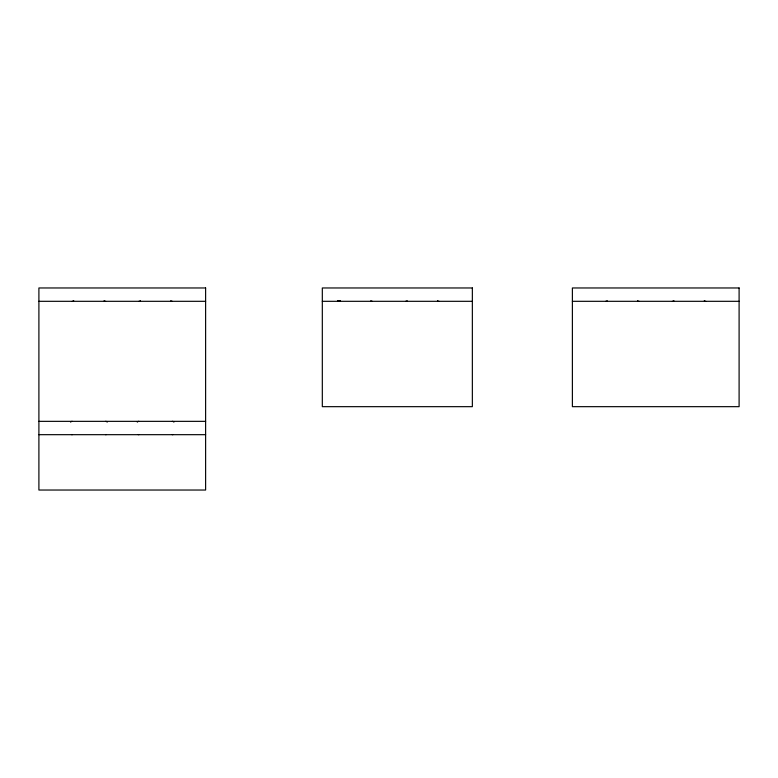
<?xml version="1.0" encoding="UTF-8"?>
<svg xmlns="http://www.w3.org/2000/svg" width="778" height="778" viewBox="0 0 778 778"><rect width="100%" height="100%" fill="white"/><g stroke="black" fill="none" stroke-linecap="round" stroke-linejoin="round"><path stroke-width="1.17" d="M38.9 301.31L205.616 301.31M322.316 301.31L472.353 301.31M572.384 301.31L739.1 301.31M38.9 421.345L205.616 421.345M38.9 434.678L205.616 434.678M340.472 300.697A2.101 2.101 0 0 1 338.984 301.31L337.506 300.697M338.984 300.6L338.984 301.31M73.725 300.697A2.101 2.101 0 0 1 72.247 301.31M105.584 301.31A2.101 2.101 0 0 1 104.096 300.697M140.41 300.697A2.101 2.101 0 0 1 138.931 301.31M172.269 301.31A2.101 2.101 0 0 1 170.79 300.697M138.931 434.678A2.101 2.101 0 0 1 138.153 434.532M137.298 422.123A2.101 2.101 0 0 1 138.931 421.345M173.047 434.532A2.101 2.101 0 0 1 172.269 434.678M172.269 421.345A2.101 2.101 0 0 1 173.902 422.123M72.247 434.678A2.101 2.101 0 0 1 71.469 434.532M70.613 422.123A2.101 2.101 0 0 1 72.247 421.345M106.362 434.532A2.101 2.101 0 0 1 105.584 434.678M105.584 421.345A2.101 2.101 0 0 1 107.218 422.123M372.331 301.31A2.101 2.101 0 0 1 370.843 300.697M407.157 300.697A2.101 2.101 0 0 1 405.669 301.31M439.016 301.31A2.101 2.101 0 0 1 437.528 300.697M673.904 300.697A2.101 2.101 0 0 1 672.416 301.31M705.753 301.31A2.101 2.101 0 0 1 704.275 300.697M639.069 301.31A2.101 2.101 0 0 1 637.59 300.697M607.21 300.697A2.101 2.101 0 0 1 605.731 301.31M205.616 287.967L38.9 287.967L38.9 490.033L205.616 490.033L205.616 287.967M472.353 287.967L322.316 287.967L322.316 406.67L472.353 406.67L472.353 287.967M739.1 287.967L572.384 287.967L572.384 406.67L739.1 406.67L739.1 287.967"/></g></svg>
